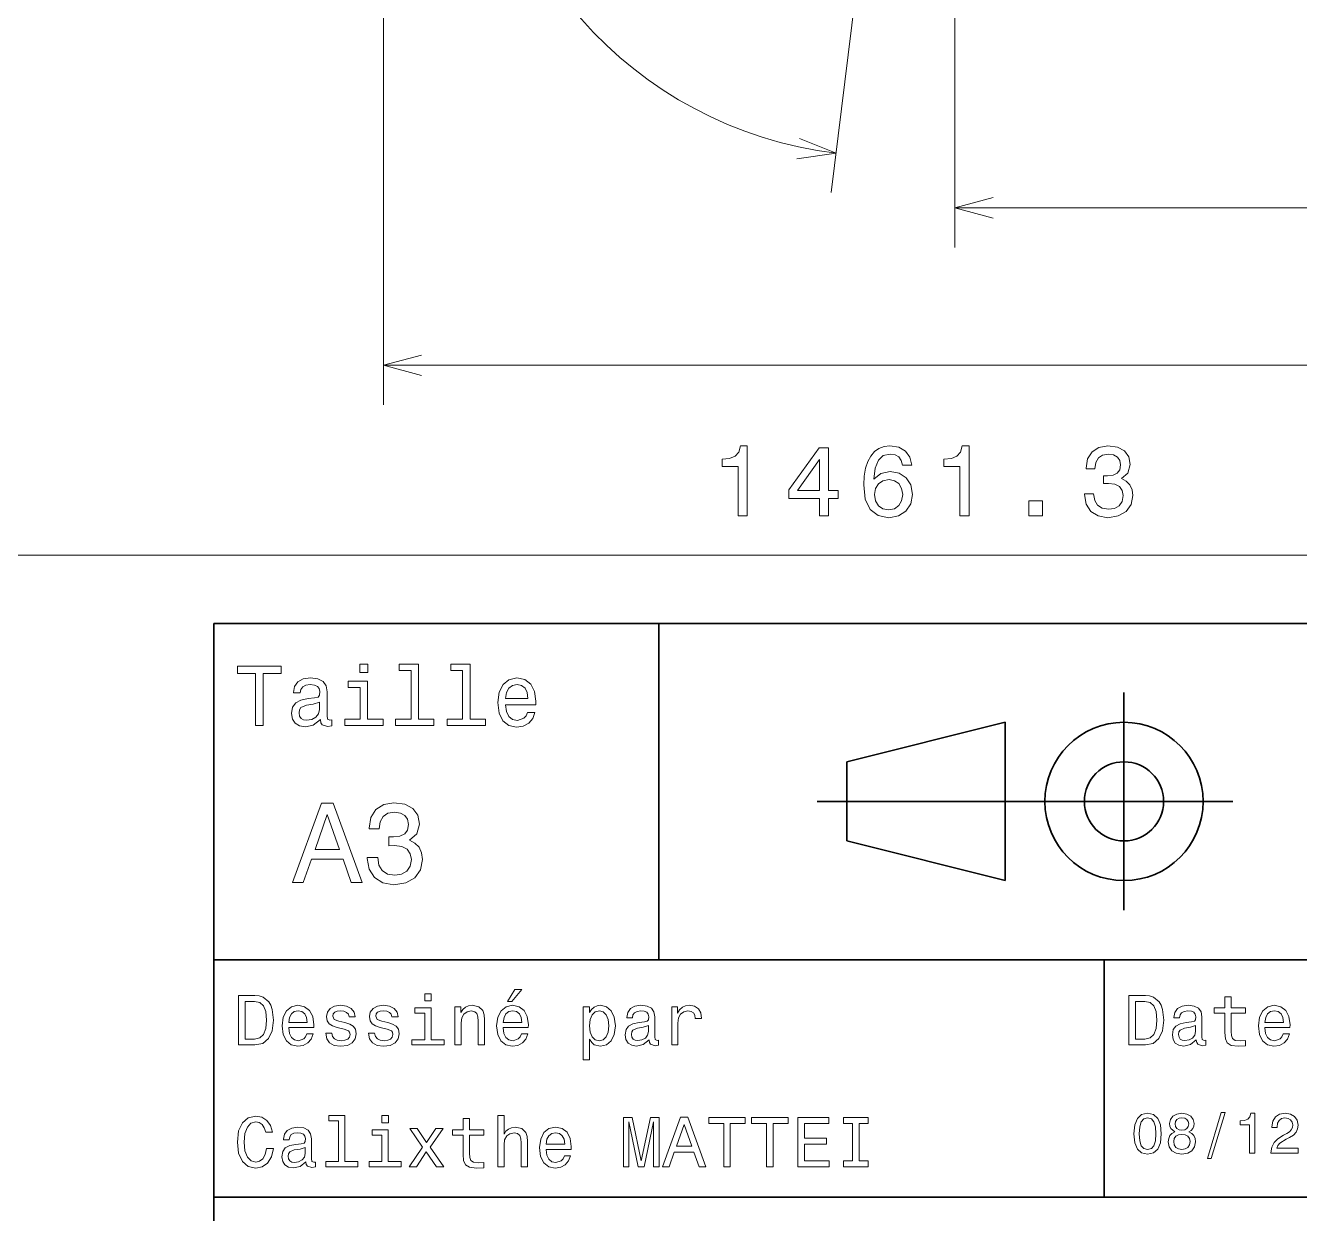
# Model space of a CAD drawing. Extents: x 0 to 420, y 0 to 297.
# Drawn here: x 210.5 to 274.9, y 40.2 to 100.2 of the extents above; entities that cross this region are included whole.
import ezdxf

# ---------------------------------------------------------------- set-up
doc = ezdxf.new("R2010")
doc.units = 0

msp = doc.modelspace()

# ---------------------------------------------------------------- linework, layer by layer
at = {"color": 7, "lineweight": 13}
for p, q in [((228.573792, 149.322372), (228.573792, 81.043495)), ((228.573792, 83.043495), (360.310303, 83.043495)), ((151.558884, 73.443031), (360.310303, 73.443031))]:
    msp.add_line(p, q, dxfattribs=at)
at = {"color": 8, "lineweight": 13}
msp.add_line((255.605194, 127.619865), (251.204056, 91.775429), dxfattribs=at)
at = {"color": 230, "lineweight": 13}
for p, q in [((257.453156, 122.205894), (257.453156, 89.004845)), ((257.453156, 91.004845), (360.310303, 91.004845))]:
    msp.add_line(p, q, dxfattribs=at)
at = {"color": 7, "lineweight": 35}
for p, q in [((220, 10), (220, 70)), ((220, 70), (410, 70)), ((250.5, 61), (271.5, 61)), ((220, 53), (285, 53)), ((220, 41), (285, 41))]:
    msp.add_line(p, q, dxfattribs=at)
at = {"color": 7, "lineweight": 35, "ltscale": 0.425}
msp.add_line((242.5, 53), (242.5, 70), dxfattribs=at)
at = {"color": 7, "lineweight": 35, "ltscale": 0.275}
msp.add_line((266, 55.5), (266, 66.5), dxfattribs=at)
at = {"color": 7, "lineweight": 35, "ltscale": 0.206155}
for p, q in [((252, 63), (260, 65)), ((260, 57), (252, 59))]:
    msp.add_line(p, q, dxfattribs=at)
at = {"color": 7, "lineweight": 35, "ltscale": 0.2}
msp.add_line((260, 65), (260, 57), dxfattribs=at)
at = {"color": 7, "lineweight": 35, "ltscale": 0.1}
msp.add_line((252, 59), (252, 63), dxfattribs=at)
at = {"color": 7, "lineweight": 35, "ltscale": 0.3}
msp.add_line((265, 41), (265, 53), dxfattribs=at)
at = {"color": 8, "lineweight": 13}
msp.add_lwpolyline([(249.467255, 93.48217), (251.447784, 93.760521), (249.59343, 94.509727)], dxfattribs=at)
at = {"color": 230, "lineweight": 13}
msp.add_lwpolyline([(259.38501, 91.522484), (257.453156, 91.004845), (259.38501, 90.487206)], dxfattribs=at)
at = {"color": 7, "lineweight": 13}
msp.add_lwpolyline([(230.505646, 83.561127), (228.573792, 83.043495), (230.505646, 82.525856)], dxfattribs=at)
for points in [[(246.503769, 75.443031), (246.962708, 75.443031), (246.962708, 78.968246), (246.619766, 78.968246), (246.528992, 78.660614), (246.347427, 78.453842), (246.070038, 78.332802), (245.686768, 78.292458), (245.686768, 77.934387), (246.503769, 77.934387)], [(250.607941, 75.443031), (251.061829, 75.443031), (251.061829, 76.310471), (251.561111, 76.310471), (251.561111, 76.713928), (251.061829, 76.713928), (251.061829, 78.867386), (250.602905, 78.867386), (249.069763, 76.754272), (249.069763, 76.310471), (250.607941, 76.310471)], [(255.276962, 77.999947), (255.181152, 78.408455), (254.959244, 78.711044), (254.616302, 78.902687), (254.172501, 78.968246), (253.874954, 78.932945), (253.617737, 78.837128), (253.390793, 78.680786), (253.199158, 78.458885), (253.047852, 78.181503), (252.936905, 77.843613), (252.866302, 77.445198), (252.84613, 76.996346), (252.926819, 76.280212), (253.173935, 75.760757), (253.572357, 75.448074), (254.11702, 75.342171), (254.606216, 75.432945), (254.979416, 75.669983), (255.221497, 76.043182), (255.30722, 76.517242), (255.221497, 76.996346), (254.989502, 77.364502), (254.631424, 77.596497), (254.187622, 77.677185), (253.708511, 77.576317), (253.350449, 77.288857), (253.426102, 77.843613), (253.587479, 78.24202), (253.834595, 78.479057), (254.177536, 78.559746), (254.429703, 78.519402), (254.621338, 78.41349), (254.747421, 78.236984), (254.812988, 77.999947)], [(257.711823, 75.443031), (258.170776, 75.443031), (258.170776, 78.968246), (257.82782, 78.968246), (257.737061, 78.660614), (257.555481, 78.453842), (257.278107, 78.332802), (256.894836, 78.292458), (256.894836, 77.934387), (257.711823, 77.934387)], [(264.003754, 76.542458), (264.003754, 76.507156), (264.084442, 76.023003), (264.321503, 75.659889), (264.694672, 75.427902), (265.188934, 75.342171), (265.713409, 75.427902), (266.106781, 75.649811), (266.358948, 76.002831), (266.449738, 76.456726), (266.409393, 76.754272), (266.298431, 76.996346), (266.116882, 77.182945), (265.874786, 77.319115), (266.202606, 77.591446), (266.318604, 78.025162), (266.24295, 78.418533), (266.026093, 78.716087), (265.673065, 78.902687), (265.188934, 78.968246), (264.735016, 78.887558), (264.387054, 78.665657), (264.160095, 78.31263), (264.084442, 77.843613), (264.084442, 77.808304), (264.533295, 77.808304), (264.573639, 78.131073), (264.704773, 78.36306), (264.916595, 78.504272), (265.214142, 78.554703), (265.476379, 78.514359), (265.66803, 78.408455), (265.784027, 78.236984), (265.829407, 78.00499), (265.784027, 77.757874), (265.662994, 77.591446), (265.451172, 77.490585), (265.163696, 77.460327), (264.96701, 77.46537), (264.96701, 77.066956), (265.214142, 77.077042), (265.53186, 77.031654), (265.76889, 76.910614), (265.910095, 76.713928), (265.960541, 76.456726), (265.90506, 76.164215), (265.75882, 75.947357), (265.526825, 75.811188), (265.219177, 75.7658), (264.901459, 75.816231), (264.669464, 75.967529), (264.523224, 76.209602), (264.467743, 76.542458)], [(249.493393, 76.713928), (250.607941, 78.282372), (250.607941, 76.713928)], [(254.818024, 76.512199), (254.762558, 76.194473), (254.621338, 75.9524), (254.394409, 75.791016), (254.111969, 75.740585), (253.814423, 75.791016), (253.587479, 75.947357), (253.441223, 76.18943), (253.395844, 76.507156), (253.446274, 76.819832), (253.587479, 77.056862), (253.819473, 77.20816), (254.132156, 77.263641), (254.40448, 77.20816), (254.621338, 77.061905), (254.762558, 76.824875)], [(261.190643, 75.443031), (261.886627, 75.443031), (261.886627, 76.194473), (261.190643, 76.194473)], [(222.10231, 64.837173), (222.5, 64.837173), (222.5, 67.47406), (223.407776, 67.47406), (223.407776, 67.837173), (221.190201, 67.837173), (221.190201, 67.47406), (222.10231, 67.47406)], [(227.786743, 67.940918), (227.38472, 67.940918), (227.38472, 67.508644), (227.786743, 67.508644)], [(229.969742, 67.621033), (229.969742, 65.157059), (229.187317, 65.157059), (229.187317, 64.837173), (231.128235, 64.837173), (231.128235, 65.157059), (230.350143, 65.157059), (230.350143, 67.940918), (229.373199, 67.940918), (229.373199, 67.621033)], [(232.572052, 67.621033), (232.572052, 65.157059), (231.789627, 65.157059), (231.789627, 64.837173), (233.730545, 64.837173), (233.730545, 65.157059), (232.952454, 65.157059), (232.952454, 67.940918), (231.97551, 67.940918), (231.97551, 67.621033)], [(225.387604, 65.139771), (225.387604, 65.126801), (225.409225, 64.979828), (225.47406, 64.876076), (225.746399, 64.793945), (225.958206, 64.828529), (225.958206, 65.122475), (225.867432, 65.109505), (225.746399, 65.165703), (225.724777, 65.338615), (225.724777, 66.540344), (225.672913, 66.84726), (225.521606, 67.0634), (225.257919, 67.193085), (224.886169, 67.240631), (224.523056, 67.188759), (224.255051, 67.041786), (224.086456, 66.812675), (224.030258, 66.510086), (224.030258, 66.484146), (224.371765, 66.484146), (224.402023, 66.665703), (224.497116, 66.795387), (224.65274, 66.873199), (224.873199, 66.903458), (225.085022, 66.881844), (225.236313, 66.817001), (225.327087, 66.704605), (225.357346, 66.548988), (225.340057, 66.367432), (225.270889, 66.276657), (225.097977, 66.233429), (224.773773, 66.198845), (224.402023, 66.121033), (224.138336, 65.982704), (223.982712, 65.766571), (223.935165, 65.446686), (223.978394, 65.161385), (224.112396, 64.949562), (224.328537, 64.815559), (224.626801, 64.768013), (225.028824, 64.858788)], [(227.773773, 65.157059), (227.773773, 67.080688), (226.796829, 67.080688), (226.796829, 66.756485), (227.393372, 66.756485), (227.393372, 65.157059), (226.61528, 65.157059), (226.61528, 64.837173), (228.560516, 64.837173), (228.560516, 65.157059)], [(234.750717, 65.887604), (236.272339, 65.887604), (236.276657, 66.064842), (236.207489, 66.561958), (236.017288, 66.933716), (235.714691, 67.158501), (235.312683, 67.240631), (234.919312, 67.154175), (234.616714, 66.912102), (234.422195, 66.51873), (234.353027, 66), (234.417862, 65.4683), (234.612396, 65.079247), (234.91066, 64.837173), (235.299713, 64.755043), (235.636887, 64.811234), (235.913544, 64.958214), (236.116714, 65.191643), (236.233429, 65.502876), (235.857346, 65.502876), (235.779541, 65.329971), (235.667145, 65.200287), (235.34726, 65.096542), (235.100861, 65.144089), (234.914993, 65.295387), (234.793945, 65.541786), (234.750717, 65.874634)], [(234.750717, 66.207489), (234.798279, 66.50576), (234.914993, 66.726219), (235.092224, 66.860229), (235.325653, 66.907776), (235.554749, 66.860229), (235.731995, 66.726219), (235.840057, 66.50576), (235.878967, 66.207489)], [(225.344376, 65.649857), (225.292511, 65.425072), (225.154175, 65.252159), (224.946686, 65.139771), (224.69165, 65.100861), (224.527374, 65.122475), (224.41066, 65.191643), (224.337173, 65.312675), (224.315567, 65.481262), (224.332855, 65.632561), (224.402023, 65.740631), (224.67868, 65.861671), (225.028824, 65.913544), (225.344376, 66.017288)], [(223.982712, 56.9049), (224.51297, 56.9049), (224.933716, 58.080692), (226.530258, 58.080692), (226.951004, 56.9049), (227.492798, 56.9049), (226.028824, 60.910664), (225.440918, 60.910664)], [(227.752167, 58.161385), (227.752167, 58.121037), (227.844376, 57.567722), (228.11528, 57.152737), (228.541794, 56.887608), (229.106628, 56.789627), (229.706055, 56.887608), (230.155624, 57.141212), (230.443802, 57.54467), (230.547546, 58.0634), (230.501434, 58.403458), (230.374634, 58.680115), (230.167145, 58.893372), (229.890488, 59.048992), (230.265137, 59.360229), (230.39769, 59.855907), (230.311234, 60.305477), (230.0634, 60.645535), (229.659943, 60.858791), (229.106628, 60.933716), (228.587891, 60.841499), (228.190201, 60.587898), (227.930832, 60.184437), (227.844376, 59.648415), (227.844376, 59.60807), (228.357346, 59.60807), (228.403458, 59.976944), (228.553314, 60.242077), (228.795395, 60.403458), (229.135452, 60.461094), (229.435165, 60.414986), (229.654175, 60.293949), (229.786743, 60.097984), (229.838623, 59.832855), (229.786743, 59.550434), (229.648422, 59.360229), (229.406342, 59.244957), (229.077805, 59.210377), (228.853027, 59.216141), (228.853027, 58.760807), (229.135452, 58.772335), (229.498566, 58.720463), (229.769455, 58.582134), (229.930832, 58.357349), (229.98848, 58.0634), (229.925079, 57.729107), (229.757919, 57.48127), (229.492798, 57.325649), (229.141205, 57.273777), (228.778091, 57.331413), (228.51297, 57.504322), (228.345825, 57.780979), (228.282425, 58.161385)], [(225.118149, 58.570606), (225.734863, 60.334293), (226.351578, 58.570606)], [(222.080688, 51.190563), (221.248566, 51.190563), (221.248566, 48.690563), (222.080688, 48.690563), (222.473343, 48.769814), (222.765137, 49.011169), (222.945251, 49.40382), (223.010086, 49.940563), (222.952454, 50.488113), (222.880402, 50.70425), (222.779541, 50.877163), (222.487747, 51.111313), (222.296829, 51.168949)], [(222.055481, 50.891571), (222.329254, 50.837536), (222.516571, 50.671829), (222.628235, 50.376442), (222.664261, 49.940563), (222.624634, 49.519093), (222.51297, 49.223705), (222.322052, 49.047192), (222.055481, 48.989555), (221.583572, 48.989555), (221.583572, 50.891571)], [(230.992798, 51.27702), (230.657776, 51.27702), (230.657776, 50.916786), (230.992798, 50.916786)], [(234.84726, 50.88797), (235.059799, 50.88797), (235.560516, 51.500362), (235.207489, 51.500362)], [(267.080688, 51.190563), (266.248566, 51.190563), (266.248566, 48.690563), (267.080688, 48.690563), (267.473328, 48.769814), (267.765137, 49.011169), (267.945251, 49.40382), (268.010101, 49.940563), (267.952454, 50.488113), (267.880402, 50.70425), (267.779541, 50.877163), (267.487762, 51.111313), (267.296844, 51.168949)], [(267.055481, 50.891571), (267.329254, 50.837536), (267.516571, 50.671829), (267.628235, 50.376442), (267.664276, 49.940563), (267.624634, 49.519093), (267.51297, 49.223705), (267.322052, 49.047192), (267.055481, 48.989555), (266.583588, 48.989555), (266.583588, 50.891571)], [(271.100861, 50.289986), (271.100861, 49.320965), (271.122467, 49.007565), (271.223328, 48.791428), (271.425079, 48.665348), (271.767303, 48.62212), (272.141937, 48.640129), (272.141937, 48.913906), (271.868164, 48.892292), (271.619598, 48.921112), (271.486298, 49.011169), (271.42868, 49.162464), (271.417877, 49.375), (271.417877, 50.289986), (272.141937, 50.289986), (272.141937, 50.560158), (271.417877, 50.560158), (271.417877, 51.125721), (271.100861, 51.125721), (271.100861, 50.560158), (270.553314, 50.560158), (270.553314, 50.289986)], [(223.784576, 49.565922), (225.052597, 49.565922), (225.056198, 49.713619), (224.998566, 50.127884), (224.840057, 50.437683), (224.587891, 50.625), (224.252884, 50.693443), (223.925079, 50.621399), (223.672913, 50.41967), (223.510803, 50.091862), (223.453171, 49.659584), (223.507202, 49.216499), (223.669312, 48.892292), (223.917862, 48.690563), (224.242081, 48.62212), (224.523056, 48.668949), (224.753601, 48.791428), (224.922913, 48.98595), (225.020172, 49.245319), (224.706772, 49.245319), (224.641937, 49.101227), (224.548264, 48.993156), (224.281708, 48.9067), (224.07637, 48.946327), (223.921463, 49.072407), (223.820602, 49.27774), (223.784576, 49.555115)], [(223.784576, 49.832493), (223.824203, 50.081055), (223.921463, 50.264771), (224.069168, 50.376442), (224.263687, 50.416069), (224.454605, 50.376442), (224.60231, 50.264771), (224.692368, 50.081055), (224.724777, 49.832493)], [(226.623199, 49.818085), (226.317001, 49.890129), (226.090057, 49.972984), (226.014404, 50.142292), (226.036026, 50.261169), (226.111664, 50.347622), (226.234146, 50.401657), (226.41066, 50.423271), (226.579971, 50.401657), (226.713257, 50.336815), (226.799713, 50.239555), (226.835739, 50.109871), (227.145538, 50.109871), (227.145538, 50.117077), (227.091492, 50.351227), (226.943802, 50.534943), (226.713257, 50.650219), (226.41066, 50.693443), (226.104462, 50.650219), (225.881119, 50.531342), (225.740631, 50.354828), (225.697403, 50.131485), (225.729828, 49.915348), (225.830688, 49.76405), (225.996399, 49.655983), (226.237747, 49.580334), (226.590775, 49.493877), (226.806915, 49.40382), (226.864548, 49.331772), (226.886169, 49.223705), (226.853745, 49.09042), (226.767288, 48.989555), (226.626801, 48.924713), (226.439484, 48.903099), (226.241348, 48.924713), (226.09726, 49.000362), (226, 49.122841), (225.960373, 49.292149), (225.654175, 49.292149), (225.704605, 49.003963), (225.85231, 48.795029), (226.086456, 48.668949), (226.41066, 48.62212), (226.749283, 48.668949), (226.997833, 48.795029), (227.149139, 48.996758), (227.203171, 49.259727), (227.163544, 49.486671), (227.05188, 49.641571), (226.868149, 49.742435)], [(228.791794, 49.818085), (228.485596, 49.890129), (228.258652, 49.972984), (228.182999, 50.142292), (228.204605, 50.261169), (228.280258, 50.347622), (228.40274, 50.401657), (228.579254, 50.423271), (228.748566, 50.401657), (228.881851, 50.336815), (228.968292, 50.239555), (229.004318, 50.109871), (229.314117, 50.109871), (229.314117, 50.117077), (229.260086, 50.351227), (229.112396, 50.534943), (228.881851, 50.650219), (228.579254, 50.693443), (228.273056, 50.650219), (228.049713, 50.531342), (227.909225, 50.354828), (227.865997, 50.131485), (227.898422, 49.915348), (227.999283, 49.76405), (228.164993, 49.655983), (228.406342, 49.580334), (228.759369, 49.493877), (228.97551, 49.40382), (229.033142, 49.331772), (229.054749, 49.223705), (229.022339, 49.09042), (228.935883, 48.989555), (228.795395, 48.924713), (228.608063, 48.903099), (228.409943, 48.924713), (228.265854, 49.000362), (228.168594, 49.122841), (228.128967, 49.292149), (227.822769, 49.292149), (227.873199, 49.003963), (228.020889, 48.795029), (228.255051, 48.668949), (228.579254, 48.62212), (228.917862, 48.668949), (229.166428, 48.795029), (229.317719, 48.996758), (229.371765, 49.259727), (229.332138, 49.486671), (229.220459, 49.641571), (229.036743, 49.742435)], [(230.981995, 48.957134), (230.981995, 50.560158), (230.167862, 50.560158), (230.167862, 50.289986), (230.664978, 50.289986), (230.664978, 48.957134), (230.016571, 48.957134), (230.016571, 48.690563), (231.637604, 48.690563), (231.637604, 48.957134)], [(232.181549, 48.690563), (232.498566, 48.690563), (232.498566, 49.807278), (232.530975, 50.063042), (232.635452, 50.250362), (232.797546, 50.365635), (233.013687, 50.408863), (233.1866, 50.372841), (233.294662, 50.275578), (233.348709, 50.113472), (233.366714, 49.897335), (233.366714, 48.690563), (233.683716, 48.690563), (233.683716, 49.962177), (233.669312, 50.217941), (233.604462, 50.430477), (233.391937, 50.625), (233.060516, 50.693443), (232.876801, 50.668228), (232.721909, 50.599785), (232.588623, 50.484512), (232.484146, 50.329613), (232.484146, 50.625), (232.181549, 50.625)], [(234.627518, 49.565922), (235.895538, 49.565922), (235.899139, 49.713619), (235.841492, 50.127884), (235.682999, 50.437683), (235.430832, 50.625), (235.095825, 50.693443), (234.768005, 50.621399), (234.515854, 50.41967), (234.353745, 50.091862), (234.296112, 49.659584), (234.350143, 49.216499), (234.512253, 48.892292), (234.760803, 48.690563), (235.085022, 48.62212), (235.365997, 48.668949), (235.596542, 48.791428), (235.765854, 48.98595), (235.863113, 49.245319), (235.549713, 49.245319), (235.484863, 49.101227), (235.391205, 48.993156), (235.124634, 48.9067), (234.919312, 48.946327), (234.764404, 49.072407), (234.663544, 49.27774), (234.627518, 49.555115)], [(234.627518, 49.832493), (234.667145, 50.081055), (234.764404, 50.264771), (234.912109, 50.376442), (235.106628, 50.416069), (235.297546, 50.376442), (235.445251, 50.264771), (235.535309, 50.081055), (235.567719, 49.832493)], [(238.986313, 50.326012), (238.986313, 50.625), (238.669312, 50.625), (238.669312, 47.941284), (238.986313, 47.941284), (238.986313, 48.98595), (239.097977, 48.816643), (239.22406, 48.704971), (239.541061, 48.62212), (239.843658, 48.690563), (240.081406, 48.895893), (240.236313, 49.2201), (240.293945, 49.659584), (240.236313, 50.095463), (240.081406, 50.41967), (239.843658, 50.621399), (239.541061, 50.693443), (239.368164, 50.671829), (239.220459, 50.603386), (239.094376, 50.488113)], [(239.48703, 48.9067), (239.27449, 48.953533), (239.119598, 49.097622), (239.022339, 49.331772), (238.989914, 49.659584), (239.022339, 49.983791), (239.119598, 50.217941), (239.27449, 50.358429), (239.48703, 50.408863), (239.681549, 50.358429), (239.836456, 50.21434), (239.933716, 49.98019), (239.969742, 49.659584), (239.933716, 49.335377), (239.836456, 49.097622), (239.681549, 48.953533)], [(242.005051, 48.942726), (242.005051, 48.931919), (242.023056, 48.809441), (242.077087, 48.722984), (242.304031, 48.654541), (242.480545, 48.683357), (242.480545, 48.928314), (242.404907, 48.917507), (242.304031, 48.96434), (242.286026, 49.108429), (242.286026, 50.109871), (242.242798, 50.365635), (242.116714, 50.54575), (241.896973, 50.65382), (241.587173, 50.693443), (241.284576, 50.650219), (241.061234, 50.52774), (240.920746, 50.336815), (240.873917, 50.084656), (240.873917, 50.063042), (241.158508, 50.063042), (241.183716, 50.21434), (241.26297, 50.322407), (241.392654, 50.387249), (241.57637, 50.412464), (241.752884, 50.394455), (241.878967, 50.34042), (241.95462, 50.246758), (241.979828, 50.117077), (241.965424, 49.965778), (241.907776, 49.890129), (241.763687, 49.854107), (241.493515, 49.825291), (241.183716, 49.760448), (240.963974, 49.645176), (240.83429, 49.465057), (240.794678, 49.19849), (240.830688, 48.960735), (240.942368, 48.784222), (241.122482, 48.67255), (241.371033, 48.632927), (241.706055, 48.708576)], [(243.143372, 48.690563), (243.460373, 48.690563), (243.460373, 49.796471), (243.492798, 50.063042), (243.590057, 50.253963), (243.748566, 50.369236), (243.96109, 50.408863), (244.119598, 50.383648), (244.23848, 50.3116), (244.310516, 50.189121), (244.335739, 50.023415), (244.656342, 50.023415), (244.613113, 50.315205), (244.494232, 50.524136), (244.296112, 50.650219), (244.02594, 50.693443), (243.842224, 50.664627), (243.683716, 50.592579), (243.543228, 50.4701), (243.431564, 50.304398), (243.431564, 50.625), (243.143372, 50.625)], [(269.656342, 48.942726), (269.656342, 48.931919), (269.674347, 48.809441), (269.728394, 48.722984), (269.955322, 48.654541), (270.131836, 48.683357), (270.131836, 48.928314), (270.056183, 48.917507), (269.955322, 48.96434), (269.937317, 49.108429), (269.937317, 50.109871), (269.894104, 50.365635), (269.768005, 50.54575), (269.548279, 50.65382), (269.238464, 50.693443), (268.935883, 50.650219), (268.712524, 50.52774), (268.572052, 50.336815), (268.525208, 50.084656), (268.525208, 50.063042), (268.809784, 50.063042), (268.835022, 50.21434), (268.914276, 50.322407), (269.043945, 50.387249), (269.227661, 50.412464), (269.404175, 50.394455), (269.530273, 50.34042), (269.605896, 50.246758), (269.631134, 50.117077), (269.61673, 49.965778), (269.559082, 49.890129), (269.414978, 49.854107), (269.144806, 49.825291), (268.835022, 49.760448), (268.615265, 49.645176), (268.485596, 49.465057), (268.445953, 49.19849), (268.481995, 48.960735), (268.593658, 48.784222), (268.773773, 48.67255), (269.022339, 48.632927), (269.357361, 48.708576)], [(273.121765, 49.565922), (274.389771, 49.565922), (274.393372, 49.713619), (274.335724, 50.127884), (274.177246, 50.437683), (273.925079, 50.625), (273.590057, 50.693443), (273.262238, 50.621399), (273.010101, 50.41967), (272.847992, 50.091862), (272.790344, 49.659584), (272.844391, 49.216499), (273.00647, 48.892292), (273.255035, 48.690563), (273.579254, 48.62212), (273.860229, 48.668949), (274.09079, 48.791428), (274.260101, 48.98595), (274.357361, 49.245319), (274.043945, 49.245319), (273.979095, 49.101227), (273.885437, 48.993156), (273.618866, 48.9067), (273.413544, 48.946327), (273.258636, 49.072407), (273.157776, 49.27774), (273.121765, 49.555115)], [(273.121765, 49.832493), (273.161377, 50.081055), (273.258636, 50.264771), (273.406342, 50.376442), (273.600861, 50.416069), (273.791779, 50.376442), (273.939484, 50.264771), (274.029541, 50.081055), (274.061951, 49.832493)], [(241.969025, 49.367798), (241.925797, 49.180477), (241.810516, 49.036385), (241.637604, 48.942726), (241.425079, 48.910305), (241.288177, 48.928314), (241.190918, 48.98595), (241.129684, 49.086815), (241.111679, 49.227306), (241.126083, 49.353386), (241.183716, 49.443443), (241.414261, 49.544312), (241.706055, 49.587536), (241.969025, 49.673992)], [(269.620331, 49.367798), (269.577087, 49.180477), (269.461823, 49.036385), (269.28891, 48.942726), (269.076355, 48.910305), (268.939484, 48.928314), (268.842224, 48.98595), (268.780975, 49.086815), (268.76297, 49.227306), (268.777374, 49.353386), (268.835022, 49.443443), (269.065552, 49.544312), (269.357361, 49.587536), (269.620331, 49.673992)], [(222.667862, 43.460373), (222.595825, 43.15778), (222.476944, 42.941643), (222.311234, 42.808357), (222.116714, 42.765129), (221.882568, 42.829971), (221.698853, 43.024494), (221.57637, 43.341499), (221.536743, 43.780979), (221.57637, 44.216858), (221.695251, 44.537464), (221.878967, 44.731987), (222.116714, 44.80043), (222.289627, 44.764408), (222.437317, 44.663544), (222.552597, 44.501442), (222.631851, 44.278099), (222.97406, 44.278099), (222.865997, 44.620316), (222.67868, 44.879681), (222.422913, 45.041786), (222.116714, 45.099422), (221.734863, 45.009365), (221.443085, 44.757202), (221.255768, 44.342937), (221.190918, 43.780979), (221.255768, 43.219021), (221.443085, 42.804756), (221.734863, 42.548992), (222.116714, 42.462536), (222.451736, 42.530979), (222.721909, 42.721901), (222.912827, 43.035301), (223.013687, 43.460373)], [(226.306198, 44.850864), (226.306198, 42.79755), (225.654175, 42.79755), (225.654175, 42.530979), (227.271606, 42.530979), (227.271606, 42.79755), (226.623199, 42.79755), (226.623199, 45.117435), (225.809082, 45.117435), (225.809082, 44.850864)], [(228.824203, 45.117435), (228.489197, 45.117435), (228.489197, 44.757202), (228.824203, 44.757202)], [(234.350143, 42.530979), (234.667145, 42.530979), (234.667145, 43.647694), (234.69957, 43.903458), (234.804031, 44.090778), (234.966141, 44.206051), (235.182281, 44.249279), (235.355194, 44.213257), (235.463257, 44.115993), (235.517288, 43.953888), (235.535309, 43.737751), (235.535309, 42.530979), (235.85231, 42.530979), (235.85231, 43.802593), (235.837891, 44.058357), (235.773056, 44.270893), (235.560516, 44.465416), (235.229111, 44.533859), (235.048996, 44.508644), (234.894089, 44.440201), (234.764404, 44.33213), (234.667145, 44.184437), (234.667145, 45.117435), (234.350143, 45.117435)], [(266.498566, 44.201729), (266.541779, 43.749279), (266.677246, 43.426514), (266.893372, 43.230549), (267.193085, 43.167149), (267.489929, 43.230549), (267.706055, 43.426514), (267.838623, 43.749279), (267.884735, 44.201729), (267.838623, 44.651299), (267.783875, 44.829971), (267.706055, 44.976948), (267.489929, 45.172913), (267.193085, 45.239193), (266.893372, 45.172913), (266.677246, 44.974064), (266.541779, 44.651299)], [(268.570618, 44.302593), (268.423645, 44.221905), (268.322784, 44.109512), (268.259369, 43.9683), (268.239197, 43.798271), (268.285309, 43.541786), (268.417877, 43.342941), (268.634003, 43.216141), (268.927948, 43.167149), (269.219025, 43.216141), (269.43515, 43.342941), (269.567719, 43.541786), (269.61673, 43.798271), (269.593658, 43.9683), (269.533142, 44.109512), (269.429413, 44.221905), (269.285309, 44.302593), (269.400574, 44.371758), (269.481262, 44.466858), (269.530273, 44.582134), (269.547546, 44.723343), (269.501434, 44.927956), (269.380402, 45.09222), (269.184448, 45.198849), (268.927948, 45.239193), (268.668579, 45.198849), (268.472626, 45.09222), (268.348694, 44.927956), (268.305481, 44.723343), (268.319885, 44.582134), (268.368866, 44.466858)], [(270.213257, 42.956772), (270.412109, 42.956772), (271.109528, 45.279541), (270.907776, 45.279541)], [(272.345825, 43.224785), (272.608063, 43.224785), (272.608063, 45.239193), (272.412109, 45.239193), (272.360229, 45.0634), (272.2565, 44.945248), (272.097992, 44.876083), (271.878967, 44.853027), (271.878967, 44.648415), (272.345825, 44.648415)], [(273.429413, 43.224785), (274.804047, 43.224785), (274.804047, 43.472622), (273.71759, 43.472622), (273.778107, 43.60807), (273.881836, 43.720463), (274.201721, 43.925072), (274.371765, 44.011528), (274.561951, 44.135448), (274.697418, 44.279541), (274.775208, 44.44957), (274.804047, 44.642651), (274.755035, 44.884727), (274.619598, 45.074928), (274.412109, 45.195965), (274.144104, 45.239193), (273.867432, 45.190201), (273.657074, 45.054756), (273.521606, 44.838619), (273.475494, 44.553314), (273.475494, 44.51297), (273.737762, 44.51297), (273.737762, 44.536022), (273.763702, 44.731991), (273.841492, 44.876083), (273.965424, 44.9683), (274.1297, 45), (274.296844, 44.971184), (274.420746, 44.899136), (274.501434, 44.786743), (274.530273, 44.645535), (274.510101, 44.51297), (274.455322, 44.400578), (274.363129, 44.302593), (274.236328, 44.216141), (274.066284, 44.12392), (273.783875, 43.945248), (273.585022, 43.755043), (273.466858, 43.524498), (273.429413, 43.233429)], [(224.656342, 42.783142), (224.656342, 42.772335), (224.674347, 42.649857), (224.728394, 42.5634), (224.955338, 42.494957), (225.131851, 42.523773), (225.131851, 42.76873), (225.056198, 42.757923), (224.955338, 42.804756), (224.937317, 42.948845), (224.937317, 43.950287), (224.894089, 44.206051), (224.768005, 44.386166), (224.548264, 44.494236), (224.23848, 44.533859), (223.935883, 44.490635), (223.71254, 44.368156), (223.572052, 44.177231), (223.525223, 43.925072), (223.525223, 43.903458), (223.809799, 43.903458), (223.835022, 44.054756), (223.914261, 44.162823), (224.043945, 44.227665), (224.227661, 44.25288), (224.404175, 44.234871), (224.530258, 44.180836), (224.605911, 44.087173), (224.631119, 43.957493), (224.616714, 43.806194), (224.559082, 43.730545), (224.414978, 43.694523), (224.144806, 43.665707), (223.835022, 43.600864), (223.61528, 43.485592), (223.485596, 43.305473), (223.445969, 43.038906), (223.481995, 42.801151), (223.593658, 42.624638), (223.773773, 42.512966), (224.022339, 42.473343), (224.357346, 42.548992)], [(230.243515, 42.530979), (230.740631, 43.283859), (231.252167, 42.530979), (231.634003, 42.530979), (230.942368, 43.528816), (231.594376, 44.465416), (231.226944, 44.465416), (230.755035, 43.762966), (230.283142, 44.465416), (229.908508, 44.465416), (230.549713, 43.525215), (229.872482, 42.530979)], [(232.606628, 44.130402), (232.606628, 43.161381), (232.628235, 42.84798), (232.729111, 42.631844), (232.930832, 42.505764), (233.273056, 42.462536), (233.64769, 42.480545), (233.64769, 42.754322), (233.373917, 42.732708), (233.125366, 42.761528), (232.992081, 42.851585), (232.934433, 43.00288), (232.92363, 43.215416), (232.92363, 44.130402), (233.64769, 44.130402), (233.64769, 44.400574), (232.92363, 44.400574), (232.92363, 44.966137), (232.606628, 44.966137), (232.606628, 44.400574), (232.059082, 44.400574), (232.059082, 44.130402)], [(236.796112, 43.406338), (238.064117, 43.406338), (238.067719, 43.554035), (238.010086, 43.9683), (237.851593, 44.278099), (237.599426, 44.465416), (237.264404, 44.533859), (236.9366, 44.461815), (236.684433, 44.260086), (236.522339, 43.932278), (236.464691, 43.5), (236.518738, 43.056915), (236.680832, 42.732708), (236.929398, 42.530979), (237.253601, 42.462536), (237.534576, 42.509365), (237.765137, 42.631844), (237.934433, 42.826366), (238.031708, 43.085735), (237.718292, 43.085735), (237.653458, 42.941643), (237.559799, 42.833572), (237.293228, 42.747116), (237.087891, 42.786743), (236.932999, 42.912823), (236.832138, 43.118156), (236.796112, 43.395531)], [(240.701004, 42.530979), (240.978394, 42.530979), (240.978394, 44.80043), (241.446686, 42.530979), (241.756485, 42.530979), (242.221176, 44.80043), (242.221176, 42.530979), (242.502167, 42.530979), (242.502167, 45.030979), (242.062683, 45.030979), (241.601593, 42.826366), (241.144089, 45.030979), (240.701004, 45.030979)], [(242.675079, 42.530979), (243.006485, 42.530979), (243.269455, 43.26585), (244.267288, 43.26585), (244.530258, 42.530979), (244.868881, 42.530979), (243.953888, 45.03458), (243.586456, 45.03458)], [(243.384735, 43.572044), (243.770172, 44.674351), (244.155624, 43.572044)], [(245.773056, 42.530979), (246.104462, 42.530979), (246.104462, 44.728386), (246.860962, 44.728386), (246.860962, 45.030979), (245.01297, 45.030979), (245.01297, 44.728386), (245.773056, 44.728386)], [(247.94165, 42.530979), (248.273056, 42.530979), (248.273056, 44.728386), (249.029541, 44.728386), (249.029541, 45.030979), (247.181564, 45.030979), (247.181564, 44.728386), (247.94165, 44.728386)], [(249.519455, 42.530979), (251.104477, 42.530979), (251.104477, 42.833572), (249.850861, 42.833572), (249.850861, 43.680115), (250.96759, 43.680115), (250.96759, 43.979107), (249.850861, 43.979107), (249.850861, 44.728386), (251.075653, 44.728386), (251.075653, 45.030979), (249.519455, 45.030979)], [(252.278824, 42.833572), (251.817734, 42.833572), (251.817734, 42.530979), (253.071335, 42.530979), (253.071335, 42.833572), (252.610229, 42.833572), (252.610229, 44.728386), (253.071335, 44.728386), (253.071335, 45.030979), (251.817734, 45.030979), (251.817734, 44.728386), (252.278824, 44.728386)], [(266.775208, 44.201729), (266.798279, 44.550434), (266.870331, 44.801155), (267, 44.948128), (267.193085, 45), (267.383301, 44.948128), (267.51297, 44.801155), (267.585022, 44.550434), (267.608063, 44.201729), (267.585022, 43.850143), (267.51297, 43.599426), (267.383301, 43.45245), (267.193085, 43.403458), (267, 43.45245), (266.870331, 43.599426), (266.798279, 43.850143)], [(268.579254, 44.700291), (268.602295, 44.827091), (268.671478, 44.925072), (268.780975, 44.985592), (268.927948, 45.008648), (269.072052, 44.985592), (269.181549, 44.925072), (269.250732, 44.827091), (269.276672, 44.700291), (269.250732, 44.570606), (269.181549, 44.469742), (269.072052, 44.403458), (268.927948, 44.383286), (268.780975, 44.406342), (268.671478, 44.469742), (268.602295, 44.570606)], [(228.8134, 42.79755), (228.8134, 44.400574), (227.999283, 44.400574), (227.999283, 44.130402), (228.496399, 44.130402), (228.496399, 42.79755), (227.847977, 42.79755), (227.847977, 42.530979), (229.469025, 42.530979), (229.469025, 42.79755)], [(236.796112, 43.672909), (236.835739, 43.921471), (236.932999, 44.105186), (237.080688, 44.216858), (237.275208, 44.256485), (237.466141, 44.216858), (237.613831, 44.105186), (237.703888, 43.921471), (237.736313, 43.672909)], [(268.515869, 43.804035), (268.541779, 43.956772), (268.625366, 44.072048), (268.755035, 44.146976), (268.927948, 44.172913), (269.097992, 44.146976), (269.227661, 44.072048), (269.311249, 43.956772), (269.340057, 43.804035), (269.311249, 43.639771), (269.227661, 43.51585), (269.097992, 43.435158), (268.927948, 43.409222), (268.755035, 43.435158), (268.625366, 43.51585), (268.541779, 43.639771)], [(224.620316, 43.208214), (224.577087, 43.020893), (224.461823, 42.876801), (224.28891, 42.783142), (224.07637, 42.750721), (223.939484, 42.76873), (223.842224, 42.826366), (223.780975, 42.927231), (223.76297, 43.067722), (223.777374, 43.193802), (223.835022, 43.283859), (224.065567, 43.384727), (224.357346, 43.427952), (224.620316, 43.514408)]]:
    msp.add_lwpolyline(points, close=True, dxfattribs=at)
at = {"color": 7, "lineweight": 35}
for radius in [4, 2]:
    msp.add_circle((266, 61), radius, dxfattribs=at)
at = {"color": 8, "lineweight": 13}
msp.add_arc((253.948853, 114.130005), 20.52246, 180.000009, 263.000017, dxfattribs=at)

doc.saveas('drawing.dxf')
